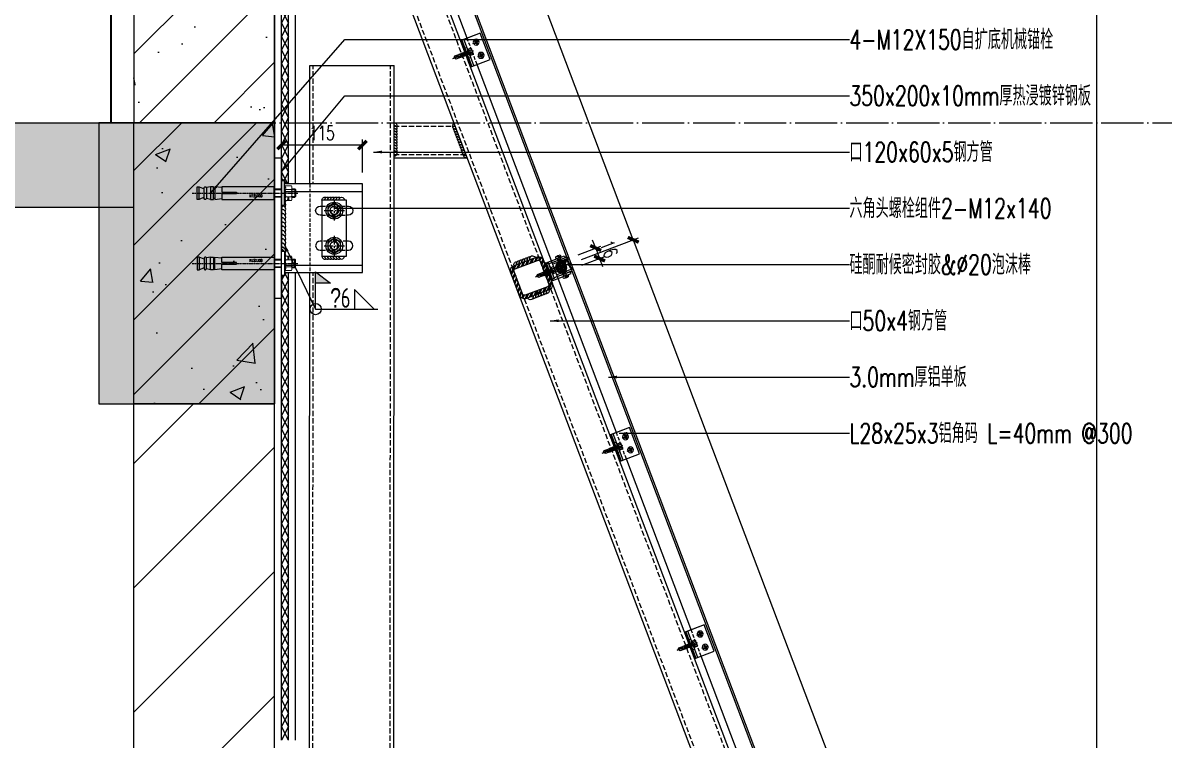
# Model space of a CAD drawing. Extents: x -202236 to 1002404, y -663931 to 1550022.
# Drawn here: x 10893 to 12516, y -355864 to -354844 of the extents above; entities that cross this region are included whole.
import ezdxf
from ezdxf.enums import TextEntityAlignment as Align
from ezdxf.xclip import XClip

# ---------------------------------------------------------------- set-up
doc = ezdxf.new("R2010")
doc.units = 0
for name, pattern in [('CENTER', [2, 1.25, -0.25, 0.25, -0.25]), ('DOTE', [2.42, 2, -0.2, 0.02, -0.2]), ('ZN-CENTER', [2, 1.25, -0.25, 0.25, -0.25]), ('ZN-DASH', [0.35, 0.25, -0.1])]:
    doc.linetypes.add(name, pattern=pattern)
for name, color, linetype in [('!ZN1-填充-8', 8, 'Continuous'), ('!ZN3-铝板幕墙-3', 3, 'Continuous'), ('!ZN4-焊缝-8', 8, 'Continuous'), ('!ZN4-辅助材料-1', 1, 'Continuous'), ('!ZN4-配件-11', 11, 'Continuous'), ('!ZN5-钢材投影-40', 40, 'Continuous'), ('!ZN5-钢材断面-2', 2, 'Continuous'), ('!ZN5-铝材投影-112', 112, 'Continuous'), ('!ZN6-虚线-8', 8, 'ZN-DASH'), ('!ZN6-轴线-1', 1, 'ZN-CENTER'), ('0-钢材投影', 40, 'Continuous'), ('11紧固件', 11, 'Continuous'), ('11配件', 11, 'Continuous'), ('20剖面图$0$PUB_HATCH', 8, 'Continuous'), ('40钢材投影', 40, 'Continuous'), ('A-AXIS-D', 1, 'Continuous'), ('A-AXIS-DOTE', 14, 'DOTE'), ('A-COLS', 6, 'Continuous'), ('A-HATCH-2', 251, 'Continuous'), ('AS-COLN', 6, 'Continuous'), ('AS-WALL', 40, 'Continuous'), ('DIM', 173, 'Continuous'), ('DOTE', 1, 'CENTER'), ('Fill', 8, 'Continuous'), ('PUB_HATCH', 8, 'Continuous'), ('TEXT', 7, 'Continuous'), ('五金配件', 11, 'Continuous'), ('焊缝', 8, 'Continuous')]:
    doc.layers.add(name, color=color, linetype=linetype)
doc.layers.add('@ZN-型材编号（非打印层）', color=8, linetype='Continuous', plot=False)
doc.layers.add('welding', color=1, linetype='Continuous', lineweight=18)
doc.styles.add('DHTEXT-1', font='ROMANS.shx', dxfattribs={"width": 0.7, "bigfont": 'CHINESE.shx'})
doc.styles.add('FS', font='simplex.shx', dxfattribs={"width": 0.7, "height": 5, "bigfont": 'TSSDCHN.SHX'})
doc.styles.add('HZ_TS_0.7', font='TSSDENG', dxfattribs={"width": 0.7, "bigfont": 'HZTXT'})
doc.dimstyles.new('ZN8', dxfattribs={"dimscale": 8, "dimtxt": 2.5, "dimasz": 1.5, "dimexe": 1, "dimexo": 2, "dimgap": 0.9, "dimtad": 1, "dimdec": 0, "dimdsep": 46, "dimtxsty": 'DHTEXT-1', "dimblk": 'ARCHTICK', "dimcen": 2.5, "dimclrd": 173, "dimclre": 173, "dimclrt": 7, "dimazin": 2, "dimtfac": 1, "dimtix": 1, "dimtmove": 2, "dimatfit": 3, "dimfxl": 0, "dimarcsym": 0})
pattern_1 = [(45, (104723.32, 294040.14), (-53.033009, 53.033009), []), (50, (104723.32, 294040.14), (215.17805, -18.82564), [22.5, -247.5]), (355, (104723.32, 294040.14), (-41.6254, 225.65764), [18, -198]), (100.4514, (104741.25, 294038.57), (173.55281, 206.83186), [19.12206, -210.34263]), (46.1842, (104723.32, 294100.14), (320.17231, -49.6557), [33.75, -371.25]), (96.6356, (104750, 294096), (280.3988, 292.23536), [28.6831, -315.5139]), (351.1842, (104723.32, 294100.14), (280.3986, 292.23558), [27, -297]), (21, (104753.32, 294085.14), (179.07212, -120.78567), [22.5, -247.5]), (326, (104753.32, 294085.14), (72.9946, 217.54501), [18, -198]), (71.4514, (104768.24, 294075.07), (252.06679, 96.75915), [19.12206, -210.34263]), (37.5, (104723.32, 294040.14), (3.647957, 99.868156), [0, -195.6, 0, -201, 0, -198.75]), (7.5, (104723.32, 294040.14), (78.92086, 118.323514), [0, -114.6, 0, -191.1, 0, -75.75]), (327.5, (104656.42, 294040.14), (160.14673, -6.766462), [0, -75, 0, -234, 0, -310.5]), (317.5, (104626.42, 294040.14), (174.95585, 30.031495), [0, -97.5, 0, -155.4, 0, -220.5])]

# ---------------------------------------------------------------- blocks, each defined once
blk = doc.blocks.new('99平面图例外参$0$$LinePat$夹层保温1')
at = {"color": 0}
for p, q in [((0, 0), (96, 0)), ((0, -50), (96, -50)), ((0, -100), (96, -50)), ((96, -100), (0, -50)), ((0, -100), (96, -100)), ((0, -150), (96, -150))]:
    blk.add_line(p, q, dxfattribs=at)
blk = doc.blocks.new('*U259')
at = {"linetype": 'ZN-DASH', "ltscale": 20}
blk.add_wipeout([(-115, -63), (0, -63), (0, 63), (-115, 63)], dxfattribs=at).dxf.layer = '!ZN6-虚线-8'
at = {"layer": '!ZN4-焊缝-8', "ltscale": 0.1}
h = blk.add_hatch(color=256, dxfattribs=at)
edge = h.paths.add_edge_path()
edge.add_line((-109, 63), (-115, 63))
edge.add_line((-115, 63), (-115, 69))
edge.add_arc((-115, 63), 6, 0, 90, ccw=False)
h = blk.add_hatch(color=256, dxfattribs=at)
edge = h.paths.add_edge_path()
edge.add_line((-109, -63), (-115, -63))
edge.add_line((-115, -63), (-115, -69))
edge.add_arc((-115, -63), 6, 270, 360)
for points in [[(-109, 63), (-115, 63), (-115, 69, -0.414214)], [(-109, -63), (-115, -63), (-115, -69, 0.414214)]]:
    blk.add_lwpolyline(points, format="xyb", close=True, dxfattribs=at)
at = {"layer": '!ZN4-焊缝-8', "color": 8, "ltscale": 20}
blk.add_lwpolyline([(-115, -63, 1), (-115, -51, -0.267949), (-109.8, -54, 0.57735), (-115, -45, -0.267949), (-109.8, -48, 0.57735), (-115, -39, -0.267949), (-109.8, -42, 0.57735), (-115, -33, -0.267949), (-109.8, -36, 0.57735), (-115, -27, -0.267949), (-109.8, -30, 0.57735), (-115, -21, -0.267949), (-109.8, -24, 0.57735), (-115, -15, -0.267949), (-109.8, -18, 0.57735), (-115, -9, -0.267949), (-109.8, -12, 0.57735), (-115, -3, -0.267949), (-109.8, -6, 0.57735), (-115, 3, -0.267949), (-109.8, 0, 0.57735), (-115, 9, -0.267949), (-109.8, 6, 0.57735), (-115, 15, -0.267949), (-109.8, 12, 0.57735), (-115, 21, -0.267949), (-109.8, 18, 0.57735), (-115, 27, -0.267949), (-109.8, 24, 0.57735), (-115, 33, -0.267949), (-109.8, 30, 0.57735), (-115, 39, -0.267949), (-109.8, 36, 0.57735), (-115, 45, -0.267949), (-109.8, 42, 0.57735), (-115, 51, -0.267949), (-109.8, 48, 0.57735), (-115, 57, -0.267949), (-109.8, 54, 0.57735), (-115, 63)], format="xyb", dxfattribs=at)
at = {"layer": '!ZN4-焊缝-8', "ltscale": 0.1}
for points in [[(-57.5, 40, -0.57735), (-51.5, 43.5, 0.267949), (-53.5, 40, -0.57735), (-47.5, 43.5, 0.267949), (-49.5, 40, -0.57735), (-43.5, 43.5, 0.267949), (-45.5, 40, -0.57735), (-39.5, 43.5, 0.267949), (-41.5, 40, -0.57735), (-35.5, 43.5, 0.267949), (-37.5, 40, -0.57735), (-31.5, 43.5, 0.267949), (-33.5, 40, -1), (-25.5, 40, -1)], [(-57.5, -40, 0.57735), (-51.5, -43.5, -0.267949), (-53.5, -40, 0.57735), (-47.5, -43.5, -0.267949), (-49.5, -40, 0.57735), (-43.5, -43.5, -0.267949), (-45.5, -40, 0.57735), (-39.5, -43.5, -0.267949), (-41.5, -40, 0.57735), (-35.5, -43.5, -0.267949), (-37.5, -40, 0.57735), (-31.5, -43.5, -0.267949), (-33.5, -40, 1), (-25.5, -40, 1)]]:
    blk.add_lwpolyline(points, format="xyb", dxfattribs=at)
at = {"layer": '!ZN4-配件-11', "linetype": 'ByBlock', "ltscale": 10}
for points in [[(-31, 30.2), (-40, 35.4), (-49, 30.2), (-49, 19.8), (-40, 14.6), (-31, 19.8)], [(-31, -19.8), (-40, -14.6), (-49, -19.8), (-49, -30.2), (-40, -35.4), (-31, -30.2)]]:
    blk.add_lwpolyline(points, close=True, dxfattribs=at)
for centre, radius in [((-40, 25), 12), ((-40, 25), 9), ((-40, 25), 6), ((-40, -25), 12), ((-40, -25), 9), ((-40, -25), 6)]:
    blk.add_circle(centre, radius, dxfattribs=at)
for centre in [(-40, 25), (-40, -25)]:
    blk.add_arc(centre, 5.19, 180, 90, dxfattribs=at)
at = {"layer": '!ZN5-钢材投影-40'}
for p, q in [((-115, 52.4), (0, 52.4)), ((-115, -52.4), (0, -52.4))]:
    blk.add_line(p, q, dxfattribs=at)
for points in [[(-115, -63), (0, -63), (0, 63), (-115, 63)], [(-57.5, -40), (-22.5, -40), (-22.5, 40), (-57.5, 40), (-57.5, -40)]]:
    blk.add_lwpolyline(points, close=True, dxfattribs=at)
for points in [[(-57.5, 18.5), (-60, 18.5, -1), (-60, 31.5), (-57.5, 31.5)], [(-22.5, 31.5), (-20, 31.5, -1), (-20, 18.5), (-22.5, 18.5)], [(-57.5, -18.5), (-60, -18.5, 1), (-60, -31.5), (-57.5, -31.5)], [(-22.5, -31.5), (-20, -31.5, 1), (-20, -18.5), (-22.5, -18.5)]]:
    blk.add_lwpolyline(points, format="xyb", dxfattribs=at)
at = {"layer": '!ZN6-虚线-8', "linetype": 'ZN-DASH', "ltscale": 20}
for p, q in [((-75, 63), (-75, -63)), ((-57.5, 31.5), (-22.5, 31.5)), ((-57.5, 18.5), (-22.5, 18.5)), ((-22.5, -18.5), (-57.5, -18.5)), ((-57.5, -31.5), (-22.5, -31.5))]:
    blk.add_line(p, q, dxfattribs=at)
at = {"layer": '!ZN6-轴线-1', "color": 1, "linetype": 'ZN-CENTER', "ltscale": 10}
for p, q in [((-40, 39.3), (-40, 10.7)), ((-54.3, 25), (-25.7, 25)), ((-40, -10.7), (-40, -39.3)), ((-54.3, -25), (-25.7, -25))]:
    blk.add_line(p, q, dxfattribs=at)
blk = doc.blocks.new('ZQM12X100')
at = {"layer": '11紧固件', "lineweight": 9, "ltscale": 2}
for p, q in [((-7.8, 14.8), (7.8, 14.8)), ((-9, -10.5), (-8.5, -10)), ((-8.5, -10), (8.5, -10)), ((9, -10.5), (8.5, -10))]:
    blk.add_line(p, q, dxfattribs=at)
for centre, radius, start, end in [((-7.8, 7.8), 7, 68.2132, 111.7868), ((0, -12.4), 27.2, 79.0073, 100.9927), ((7.8, 7.8), 7, 68.2132, 111.7868)]:
    blk.add_arc(centre, radius, start, end, dxfattribs=at)
at = {"layer": '11配件'}
for points in [[(9, -10.5), (-9, -10.5), (-9, -85), (-1, -85), (-1, -64), (1, -64), (1, -85), (9, -85), (9, -10.5)], [(-8, -85), (-9, -95), (9, -95), (8, -85)], [(-9, -101), (9, -101), (9, -97), (-9, -97), (-9, -101), (-8, -107)], [(-7.5, -97), (-7.5, -95)], [(7.5, -97), (7.5, -95)], [(9, -101), (8, -107), (9, -108), (9, -109), (8, -110), (-8, -110), (-9, -109), (-9, -108), (-8, -107), (8, -107)], [(6, -110), (9, -117), (9, -120), (-9, -120), (-9, -117), (-6, -110)], [(9, -117), (-9, -117)]]:
    blk.add_lwpolyline(points, dxfattribs=at)
at = {"layer": 'Fill'}
for p, q in [((-5, 14.8), (-5, 18.8)), ((5, 14.8), (5, 18.8))]:
    blk.add_line(p, q, dxfattribs=at)
at = {"layer": '五金配件'}
for p, q in [((-5, 19.8), (-6, 18.8)), ((-6, 18.8), (6, 18.8)), ((-6, 14.8), (-6, 18.8)), ((-5, 19.8), (5, 19.8)), ((5, 19.8), (6, 18.8)), ((6, 14.8), (6, 18.8))]:
    blk.add_line(p, q, dxfattribs=at)
at = {"layer": 'Defpoints', "color": 1, "style": 'DHTEXT-1', "width": 0.7}
blk.add_text('M12X100', height=3.5, rotation=90, dxfattribs=at).set_placement((5.8, -45.6))
blk.add_wipeout([(17.5, 0), (17.5, 4), (-17.5, 4), (-17.5, 0)]).dxf.layer = '40钢材投影'
at = {"layer": '11紧固件', "lineweight": 9, "ltscale": 2}
for p, q in [((-10.4, 4.5), (-10.4, 14.3)), ((-9.2, 4), (9.2, 4)), ((-7.8, 4), (7.8, 4)), ((-6, -10), (-6, 0)), ((-5.2, 4.5), (-5.2, 14.3)), ((5.2, 4.5), (5.2, 14.3)), ((6, -10), (6, 0)), ((10.4, 4.5), (10.4, 14.3))]:
    blk.add_line(p, q, dxfattribs=at)
for centre, radius, start, end in [((-7.8, 11), 7, 248.2132, 291.7868), ((0, 31.3), 27.2, 259.0073, 280.9927), ((7.8, 11), 7, 248.2132, 291.7868)]:
    blk.add_arc(centre, radius, start, end, dxfattribs=at)
at = {"layer": '40钢材投影'}
blk.add_lwpolyline([(17.5, 0), (17.5, 4), (-17.5, 4), (-17.5, 0)], close=True, dxfattribs=at)
at = {"layer": 'DOTE'}
blk.add_line((0, -127.1), (0, 23), dxfattribs=at)
at = {"layer": 'Fill'}
for p, q in [((-5, -10), (-5, 0)), ((5, -10), (5, 0))]:
    blk.add_line(p, q, dxfattribs=at)
at = {"layer": 'welding', "color": 8}
for points in [[(-17.5, 0.5, 0.414214), (-18, 0)], [(19, 0, 0.414214), (17.5, 1.5)], [(18.5, 0, 0.414214), (17.5, 1)], [(18, 0, 0.414214), (17.5, 0.5)]]:
    blk.add_lwpolyline(points, format="xyb", dxfattribs=at)
for centre, radius, start, end in [((-17, 0.1), 2.97, 99.0812, 181.3077), ((-17.5, 0), 2, 90, 180), ((-17.5, 0), 1.5, 90, 180), ((-17.5, 0), 1, 90, 180), ((17, 0.1), 2.97, 358.6923, 80.9188), ((17.5, 0), 2, 0, 90)]:
    blk.add_arc(centre, radius, start, end, dxfattribs=at)
at = {"layer": '11紧固件', "lineweight": 9, "ltscale": 2, "style": 'FS', "width": 0.8}
blk.add_text('M12', height=2, dxfattribs=at).set_placement((8.2, 9.6), align=Align.MIDDLE)
blk = doc.blocks.new('A$Cecfe689e')
at = {"layer": '11紧固件', "rotation": 270}
blk.add_blockref('ZQM12X100', (10, 50), dxfattribs=at)
at = {"layer": '0-钢材投影', "ltscale": 10}
blk.add_lwpolyline([(10, 100), (10, -100), (0, -100), (0, 100)], close=True, dxfattribs=at)
at = {"layer": '11紧固件', "xscale": -1, "rotation": 270}
blk.add_blockref('ZQM12X100', (10, -50), dxfattribs=at)
blk = doc.blocks.new('*U253')
at = {"color": 0, "linetype": 'ZN-CENTER', "ltscale": 3}
blk.add_line((24, 0), (-7.3, 0), dxfattribs=at)
at = {"ltscale": 10}
for p, q in [((-5.4, -3.5), (-5.4, 3.5)), ((-1, 4.6), (-4.9, 4.6)), ((-1, 2.3), (-4.9, 2.3)), ((-0.6, -5.1), (-0.6, 5.1)), ((-0.2, 5.5), (0, 4.8)), ((0, -4.8), (0, 4.8)), ((0, 2.1), (14.3, 2.1)), ((1.4, 2.7), (2.2, -2.7)), ((3.2, 2.7), (4, -2.7)), ((5, 2.7), (5.8, -2.7)), ((6.8, 2.7), (7.6, -2.7)), ((8.6, 2.7), (9.4, -2.7)), ((10.4, 2.7), (11.2, -2.7)), ((12.2, 2.7), (13, -2.7)), ((-1, -2.3), (-4.9, -2.3)), ((-1, -4.6), (-4.9, -4.6)), ((-0.2, -5.5), (0, -4.8)), ((14.3, -2.1), (0, -2.1))]:
    blk.add_line(p, q, dxfattribs=at)
for points in [[(1.8, -2.1), (1, 2.1), (1.4, 2.7), (1.8, 2.1), (2.6, -2.1), (2.2, -2.7)], [(3.6, -2.1), (2.8, 2.1), (3.2, 2.7), (3.6, 2.1), (4.4, -2.1), (4, -2.7)], [(5.4, -2.1), (4.6, 2.1), (5, 2.7), (5.4, 2.1), (6.2, -2.1), (5.8, -2.7)], [(7.2, -2.1), (6.4, 2.1), (6.8, 2.7), (7.2, 2.1), (8, -2.1), (7.6, -2.7)], [(9, -2.1), (8.2, 2.1), (8.6, 2.7), (9, 2.1), (9.8, -2.1), (9.4, -2.7)], [(10.8, -2.1), (10, 2.1), (10.4, 2.7), (10.8, 2.1), (11.6, -2.1), (11.2, -2.7)], [(12.6, -2.1), (11.8, 2.1), (12.2, 2.7), (12.6, 2.1), (13.4, -2.1), (13, -2.7)]]:
    blk.add_lwpolyline(points, close=True, dxfattribs=at)
for points in [[(14.3, -2.1, -0.414214), (14.4, -2.2), (14.4, -2.3), (20.2, -2.3), (22, -0.3), (22, 0.3), (20.2, 2.3), (14.4, 2.3), (14.4, 2.2, -0.414214), (14.3, 2.1)], [(16.5, -2.3), (16.4, -1.2), (15.8, -1.5, -0.530462), (15, -1.2), (14.8, 0.1, -0.651316), (15.5, 0.5), (16, 0.2), (16.8, 0.7), (22, -0.3, -0.201226), (20.2, 2.3)]]:
    blk.add_lwpolyline(points, format="xyb", dxfattribs=at)
for centre, radius, start, end in [((-3.9, 3.5), 1.58, 133.1736, 226.8264), ((0.1, 0), 5.58, 155.5673, 204.4327), ((0.1, 3.5), 1.58, 133.1736, 226.8264), ((4.1, 0), 5.58, 155.5673, 204.4327), ((7.5, -2.9), 11.3, 132.4922, 138.6064), ((-3.9, -3.5), 1.58, 133.1736, 226.8264), ((0.1, -3.5), 1.58, 133.1736, 226.8264), ((7.5, 2.9), 11.3, 221.3936, 227.5078)]:
    blk.add_arc(centre, radius, start, end, dxfattribs=at)
at = {"layer": 'Defpoints', "color": 0, "ltscale": 10, "style": 'DHTEXT-1', "width": 0.7}
blk.add_text('5.5', height=1, rotation=90, dxfattribs=at).set_placement((-2.5, -0.9), align=Align.CENTER)
blk = doc.blocks.new('*U255')
at = {"color": 0, "linetype": 'CENTER', "ltscale": 3}
for p, q in [((4.9, 0), (-4.9, 0)), ((0, 4.9), (0, -4.9))]:
    blk.add_line(p, q, dxfattribs=at)
at = {"linetype": 'ByBlock', "ltscale": 10}
for radius in [4.2, 2, 1.23]:
    blk.add_circle((0, 0), radius, dxfattribs=at)
blk = doc.blocks.new('*U201')
at = {"ltscale": 0.125}
blk.add_wipeout([(-20, 30), (20, 30), (20, 5), (-20, 5)], dxfattribs=at).dxf.layer = '!ZN6-虚线-8'
at = {"layer": '!ZN1-填充-8'}
h = blk.add_hatch(dxfattribs=at)
h.set_pattern_fill('NET3', color=256, scale=0.75, angle=180, style=0)
h.set_pattern_definition([(180, (-1731.706, 294.7402), (-3e-16, -2.38125), []), (240, (-1731.706, 294.7402), (2.062223, -1.190625), []), (300, (-1731.706, 294.7402), (2.062223, 1.190625), [])])
h.paths.add_polyline_path([(20, 0), (-20, 0), (-20, 2), (20, 2)])
at = {"layer": '!ZN5-铝材投影-112'}
blk.add_lwpolyline([(20, 2), (-20, 2), (-20, 30), (20, 30)], close=True, dxfattribs=at)
at = {"layer": '!ZN6-虚线-8', "color": 8, "linetype": 'ZN-DASH', "ltscale": 20}
blk.add_line((-20, 10), (20, 10), dxfattribs=at)
at = {"layer": '!ZN6-虚线-8', "linetype": 'ZN-DASH', "ltscale": 10}
for p, q in [((-7.5, 5), (-7.5, 2)), ((7.5, 5), (7.5, 2))]:
    blk.add_line(p, q, dxfattribs=at)
at = {"layer": '!ZN4-配件-11', "color": 1, "rotation": 270}
for name, p in [('*U255', (-10, 20)), ('*U255', (10, 20)), ('*U253', (0, 5))]:
    blk.add_blockref(name, p, dxfattribs=at)
at = {"ltscale": 0.25}
blk.add_wipeout([(20, 0), (20, 2), (-20, 2), (-20, 0)], dxfattribs=at).dxf.layer = '!ZN4-辅助材料-1'
at = {"layer": '!ZN4-辅助材料-1'}
blk.add_lwpolyline([(20, 0), (-20, 0), (-20, 2), (20, 2)], close=True, dxfattribs=at)
at = {"layer": '!ZN5-铝材投影-112', "ltscale": 0.25}
blk.add_line((-20, 5), (20, 5), dxfattribs=at)
blk = doc.blocks.new('铝板16mm胶缝')
at = {"layer": '!ZN1-填充-8'}
h = blk.add_hatch(dxfattribs=at)
h.set_pattern_fill('HONEY', color=256, scale=0.7, angle=-270, style=0)
h.set_pattern_definition([(90, (10097.3199, 185.0233), (-0.9623705, 1.666875), [1.11125, -2.2225]), (210, (10097.3199, 185.0233), (-0.962370845, -1.6668748), [1.11125, -2.2225]), (150, (10097.3199, 185.0233), (-1.924741345, 2e-07), [-2.2225, 1.11125])])
edge = h.paths.add_edge_path()
edge.add_ellipse((-8.5, 14.6), major_axis=(-8, 0), ratio=0.974793, start_angle=0, end_angle=360)
h = blk.add_hatch(dxfattribs=at)
h.set_pattern_fill('ANSI35', color=256, scale=0.5, angle=-270, style=0)
h.set_pattern_definition([(135, (0, 0), (-1.12253, -1.12253), []), (135, (0, 1.1225), (-1.12253, -1.12253), [1.984375, -0.396875, 0, -0.396875])])
edge = h.paths.add_edge_path()
edge.add_line((-0.5, 1.4), (-0.5, 14.6))
edge.add_line((-16.5, 1.4), (-16.5, 14.6))
edge.add_ellipse((-8.5, 14.6), major_axis=(-8, 0), ratio=0.974793, start_angle=0, end_angle=180)
edge.add_arc((-8.5, -14.4), 17.7, 63.1657, 116.8343)
at = {"layer": '!ZN4-辅助材料-1', "ltscale": 0.5}
blk.add_arc((-8.5, -14.4), 17.7, 63.1657, 116.8343, dxfattribs=at)
blk.add_ellipse((-8.5, 14.6), major_axis=(-8, 0), ratio=0.974793, dxfattribs=at)
at = {"layer": 'Defpoints', "ltscale": 0.5}
for p in [(-16.5, -0.6), (-8.5, -0.6), (-0.5, -0.6)]:
    blk.add_point(p, dxfattribs=at)
blk = doc.blocks.new('铝板连接件1(新规)')
at = {"layer": '!ZN1-填充-8'}
h = blk.add_hatch(dxfattribs=at)
h.set_pattern_fill('NET3', color=256, scale=0.4, angle=180, style=0)
h.set_pattern_definition([(180, (18968.597, 39999.0891), (-1e-15, -1.27), []), (240, (18968.597, 39999.0891), (1.099852263, -0.635), []), (300, (18968.597, 39999.0891), (1.099852263, 0.635), [])])
h.paths.add_polyline_path([(-13.5, 2), (-13.5, 0), (13.5, 0), (13.5, 2)])
at = {"layer": '!ZN4-辅助材料-1', "ltscale": 5}
blk.add_lwpolyline([(-13.5, 2), (-13.5, 0), (13.5, 0), (13.5, 2)], close=True, dxfattribs=at)
at = {"layer": '!ZN5-铝材投影-112'}
for points in [[(11.5, 2), (-13.5, 2), (-13.5, 30), (-10.5, 30), (-10.5, 5), (11.5, 5)], [(-11.5, 2), (13.5, 2), (13.5, 30), (10.5, 30), (10.5, 5), (-11.5, 5)]]:
    blk.add_lwpolyline(points, close=True, dxfattribs=at)
at = {"layer": '!ZN4-配件-11', "color": 1, "rotation": 270}
blk.add_blockref('*U253', (0, 5), dxfattribs=at)
blk = doc.blocks.new('*U196')
at = {"color": 0, "linetype": 'CENTER', "ltscale": 3}
blk.add_line((10, 0), (-2.5, 0), dxfattribs=at)
at = {"linetype": 'ByBlock', "lineweight": -2, "ltscale": 10}
for p, q in [((-1.2, -3), (-1.2, 3)), ((0, 4.2), (0, -4.2)), ((5.5, 2), (0, 2)), ((5.5, 2.5), (5.5, -2.5)), ((5.5, -2), (0, -2))]:
    blk.add_line(p, q, dxfattribs=at)
for centre, radius, start, end in [((4.4, 0), 5.96, 160.395, 199.605), ((0, 3), 1.2, 90, 180), ((7, 2.5), 1.5, 348.448, 180), ((16.2, 0), 8, 164.3308, 195.6692), ((6.2, 0), 2.67, 323.2266, 36.7843), ((0, -3), 1.2, 180, 270), ((7, -2.5), 1.5, 180, 11.552)]:
    blk.add_arc(centre, radius, start, end, dxfattribs=at)
at = {"layer": 'Defpoints', "color": 0, "ltscale": 10, "style": 'DHTEXT-1', "width": 0.7}
blk.add_text('D4', height=1, rotation=90, dxfattribs=at).set_placement((7.4, -1.8), align=Align.CENTER)
blk = doc.blocks.new('方管钢50x5')
at = {"layer": 'Fill'}
h = blk.add_hatch(dxfattribs=at)
h.set_pattern_fill('ANSI32', color=8, style=0)
h.set_pattern_definition([(45, (-86.957, -24.6963), (-3.3676, 3.3676), []), (45, (-84.712, -24.6963), (-3.3676, 3.3676), [])])
edge = h.paths.add_edge_path()
edge.add_line((-17, 25), (17, 25))
edge.add_arc((17, 17), 8, 0, 90, ccw=False)
edge.add_line((25, 17), (25, -17))
edge.add_arc((17, -17), 8, -90, 0, ccw=False)
edge.add_line((17, -25), (-17, -25))
edge.add_arc((-17, -17), 8, 180, 270, ccw=False)
edge.add_line((-25, -17), (-25, 17))
edge.add_arc((-17, 17), 8, 90, 180, ccw=False)
edge = h.paths.add_edge_path(flags=16)
edge.add_line((-17, 20), (17, 20))
edge.add_arc((17, 17), 3, 0, 90, ccw=False)
edge.add_line((20, 17), (20, -17))
edge.add_arc((17, -17), 3, -90, 0, ccw=False)
edge.add_line((17, -20), (-17, -20))
edge.add_arc((-17, -17), 3, 180, 270, ccw=False)
edge.add_line((-20, -17), (-20, 17))
edge.add_arc((-17, 17), 3, 90, 180, ccw=False)
for points in [[(-17, 25), (17, 25, -0.414214), (25, 17), (25, -17, -0.414214), (17, -25), (-17, -25, -0.414214), (-25, -17), (-25, 17, -0.414214)], [(-17, 20), (17, 20, -0.414214), (20, 17), (20, -17, -0.414214), (17, -20), (-17, -20, -0.414214), (-20, -17), (-20, 17, -0.414214)]]:
    blk.add_lwpolyline(points, format="xyb", close=True)
at = {"layer": '@ZN-型材编号（非打印层）', "style": 'DHTEXT-1', "width": 0.7}
blk.add_text('50x5', height=2, dxfattribs=at).set_placement((-0.5, -23), align=Align.MIDDLE_CENTER)
blk = doc.blocks.new('*U254')
at = {"layer": '!ZN5-钢材断面-2'}
blk.add_blockref('方管钢50x5', (0, 0), dxfattribs=at)
blk = doc.blocks.new('_FZH')
blk.add_lwpolyline([(-0.5, -0.5), (0.5, -0.5), (0.5, 0.5), (-0.5, 0.5)], close=True)
at = {"layer": 'PUB_HATCH'}
blk.add_solid([(-0.5, -0.5), (0.5, -0.5), (-0.5, 0.5), (0.5, 0.5)], dxfattribs=at)
blk = doc.blocks.new('20250913160558')
at = {"layer": '20剖面图$0$PUB_HATCH'}
h = blk.add_hatch(dxfattribs=at)
h.set_pattern_fill('钢筋混凝土', color=256, scale=30, style=0)
h.set_pattern_definition(pattern_1)
h.paths.add_polyline_path([(9350, -1230), (9550, -1230), (9550, -780), (9350, -780)])
h = blk.add_hatch(dxfattribs=at)
h.set_pattern_fill('钢筋混凝土', color=256, scale=30, style=0)
h.set_pattern_definition(pattern_1)
h.paths.add_polyline_path([(4150, -1230), (4150, -1350), (9350, -1350), (9350, -1230)])
h = blk.add_hatch(dxfattribs=at)
h.set_pattern_fill('钢筋混凝土', color=256, scale=30, style=0)
h.set_pattern_definition([(45, (114223.32, 294040.14), (-53.033009, 53.033009), []), (50, (114223.32, 294040.14), (215.17805, -18.82564), [22.5, -247.5]), (355, (114223.32, 294040.14), (-41.6254, 225.65764), [18, -198]), (100.4514, (114241.25, 294038.57), (173.55281, 206.83186), [19.12206, -210.34263]), (46.1842, (114223.32, 294100.14), (320.17231, -49.6557), [33.75, -371.25]), (96.6356, (114250, 294096), (280.3988, 292.23536), [28.6831, -315.5139]), (351.1842, (114223.32, 294100.14), (280.3986, 292.23558), [27, -297]), (21, (114253.32, 294085.14), (179.07212, -120.78567), [22.5, -247.5]), (326, (114253.32, 294085.14), (72.9946, 217.54501), [18, -198]), (71.4514, (114268.24, 294075.07), (252.06679, 96.75915), [19.12206, -210.34263]), (37.5, (114223.32, 294040.14), (3.647957, 99.868156), [0, -195.6, 0, -201, 0, -198.75]), (7.5, (114223.32, 294040.14), (78.92086, 118.323514), [0, -114.6, 0, -191.1, 0, -75.75]), (327.5, (114156.42, 294040.14), (160.14673, -6.766462), [0, -75, 0, -234, 0, -310.5]), (317.5, (114126.42, 294040.14), (174.95585, 30.031495), [0, -97.5, 0, -155.4, 0, -220.5])])
h.paths.add_polyline_path([(9350, -1630), (9550, -1630), (9550, -1230), (9350, -1230)])
at = {"layer": 'PUB_HATCH'}
h = blk.add_hatch(dxfattribs=at)
h.set_pattern_fill('普通砖', color=256, scale=50, style=0)
h.set_pattern_definition([(45, (2343460, -521977.7), (-88.388383, 88.388383), [])])
h.paths.add_polyline_path([(9550, -4880), (9550, -1630), (9350, -1630), (9350, -4880)])
h = blk.add_hatch(dxfattribs=at)
h.set_pattern_fill('普通砖', color=256, scale=50, style=0)
h.set_pattern_definition([(45, (2343460, -521977.7), (-88.388383, 88.388383), [])])
h.paths.add_polyline_path([(9550, -4880), (9550, -1630), (9450, -1630), (9450, -4880)])
at = {"layer": '!ZN3-铝板幕墙-3'}
for p, q in [((9944.8, -1429), (9965.4, -1421.2)), ((9967.2, -1423.2), (9945.7, -1431.4)), ((9945.7, -1431.4), (9944.8, -1429)), ((9972.9, -1438.2), (9951.4, -1446.3)), ((9952.3, -1448.7), (9972.9, -1440.9)), ((9951.4, -1446.3), (9952.3, -1448.7))]:
    blk.add_line(p, q, dxfattribs=at)
for centre, radius, start, end in [((9965.2, -1420.8), 0.5, 290.7738, 20.7738), ((9966.5, -1421.4), 2, 290.7738, 20.7738), ((9973.6, -1440.1), 2, 20.7738, 110.7738), ((9973, -1441.3), 0.5, 20.7738, 110.7738)]:
    blk.add_arc(centre, radius, start, end, dxfattribs=at)
at = {"layer": '!ZN5-钢材投影-40'}
for p, q in [((9598.1, -5185), (9600, -1148.7)), ((9600, -1148.7), (9720, -1148.7)), ((9718.1, -5185), (9720, -1148.7))]:
    blk.add_line(p, q, dxfattribs=at)
at = {"layer": '!ZN5-钢材投影-40', "ltscale": 800}
for p, q in [((9720, -1230), (9805.3, -1230)), ((9720, -1280), (9824.2, -1280))]:
    blk.add_line(p, q, dxfattribs=at)
at = {"layer": '!ZN6-虚线-8', "ltscale": 30}
for p, q in [((9603.1, -5185), (9605, -1148.7)), ((9713.1, -5185), (9715, -1148.7)), ((9720, -1235), (9807.2, -1235)), ((9720, -1275), (9822.3, -1275))]:
    blk.add_line(p, q, dxfattribs=at)
at = {"color": 4, "linetype": 'ZN-DASH', "ltscale": 30, "const_width": 3}
blk.add_lwpolyline([(9317.2, -852.1), (9317.2, -1230)], dxfattribs=at)
at = {"layer": '20剖面图$0$PUB_HATCH'}
for p, q in [((9550, -1230), (9300, -1230)), ((9550, -1630), (9550, -1230))]:
    blk.add_line(p, q, dxfattribs=at)
at = {"layer": 'AS-COLN'}
for p, q in [((9350, -780), (9350, -1230)), ((9550, -780), (9550, -1230)), ((4150, -1230), (9350, -1230)), ((4150, -1350), (9350, -1350))]:
    blk.add_line(p, q, dxfattribs=at)
blk.add_lwpolyline([(9350, -1230), (9550, -1230), (9550, -1630), (9350, -1630)], close=True, dxfattribs=at)
at = {"layer": 'AS-WALL'}
for p, q in [((9350, -4880), (9350, -1630)), ((9550, -4880), (9550, -1630)), ((9550, -4880), (9550, -1630))]:
    blk.add_line(p, q, dxfattribs=at)
at = {"layer": '焊缝', "ltscale": 800}
for points in [[(9720, -1230, -0.57735), (9723.5, -1236, 0.267949), (9720, -1234, -0.57735), (9723.5, -1240, 0.267949), (9720, -1238, -0.57735), (9723.5, -1244, 0.267949), (9720, -1242, -0.57735), (9723.5, -1248, 0.267949), (9720, -1246, -0.57735), (9723.5, -1252, 0.267949), (9720, -1250, -0.57735), (9723.5, -1256, 0.267949), (9720, -1254, -0.57735), (9723.5, -1260, 0.267949), (9720, -1258, -0.57735), (9723.5, -1264, 0.267949), (9720, -1262, -0.57735), (9723.5, -1268, 0.267949), (9720, -1266, -0.57735), (9723.5, -1272, 0.267949), (9720, -1270, -1), (9720, -1278, -1)], [(9824.2, -1280, -0.57735), (9818.9, -1275.6, 0.267949), (9822.8, -1276.3, -0.57735), (9817.4, -1271.9, 0.267949), (9821.4, -1272.5, -0.57735), (9816, -1268.1, 0.267949), (9820, -1268.8, -0.57735), (9814.6, -1264.4, 0.267949), (9818.6, -1265, -0.57735), (9813.2, -1260.7, 0.267949), (9817.1, -1261.3, -0.57735), (9811.8, -1256.9, 0.267949), (9815.7, -1257.6, -0.57735), (9810.4, -1253.2, 0.267949), (9814.3, -1253.8, -0.57735), (9808.9, -1249.4, 0.267949), (9812.9, -1250.1, -0.57735), (9807.5, -1245.7, 0.267949), (9811.5, -1246.3, -0.57735), (9806.1, -1241.9, 0.267949), (9810.1, -1242.6, -0.57735), (9804.7, -1238.2, 0.267949), (9808.6, -1238.9, -1), (9805.8, -1231.4, -1)], [(9890.8, -1433.2, -0.57735), (9895.1, -1427.8, 0.267949), (9894.5, -1431.8, -0.57735), (9898.9, -1426.4, 0.267949), (9898.2, -1430.3, -0.57735), (9902.6, -1425, 0.267949), (9902, -1428.9, -0.57735), (9906.4, -1423.6, 0.267949), (9905.7, -1427.5, -0.57735), (9910.1, -1422.1, 0.267949), (9909.5, -1426.1, -0.57735), (9913.8, -1420.7, 0.267949), (9913.2, -1424.7, -1), (9920.7, -1421.8, -1)], [(9940.3, -1467.9, -0.57735), (9935.9, -1473.3, 0.267949), (9936.5, -1469.3, -0.57735), (9932.1, -1474.7, 0.267949), (9932.8, -1470.7, -0.57735), (9928.4, -1476.1, 0.267949), (9929, -1472.1, -0.57735), (9924.7, -1477.5, 0.267949), (9925.3, -1473.6, -0.57735), (9920.9, -1478.9, 0.267949), (9921.6, -1475, -0.57735), (9917.2, -1480.3, 0.267949), (9917.8, -1476.4, -1), (9910.3, -1479.2, -1)]]:
    blk.add_lwpolyline(points, format="xyb", dxfattribs=at)
at = {"layer": '!ZN4-辅助材料-1', "xscale": -1, "rotation": 110.7737753479524}
blk.add_blockref('铝板16mm胶缝', (9974.4, -1438.2), dxfattribs=at)
at = {"layer": '!ZN4-配件-11', "rotation": 20.74407423337925}
blk.add_blockref('*U254', (9915.5, -1450.5), dxfattribs=at)
at = {"layer": '!ZN4-配件-11', "xscale": -1, "rotation": 290.7737753479524}
blk.add_blockref('铝板连接件1(新规)', (9939.2, -1442.4), dxfattribs=at)
at = {"layer": '!ZN4-配件-11', "color": 1, "rotation": 110.7737753479525}
blk.add_blockref('*U196', (9956, -1427.5), dxfattribs=at)
at = {"layer": '!ZN4-配件-11', "color": 1, "xscale": -1, "rotation": 110.7737753479524}
blk.add_blockref('*U196', (9961.7, -1442.4), dxfattribs=at)
at = {"layer": 'A-COLS', "xscale": 400.0000000000007, "yscale": 250.0000000000003, "zscale": 250, "rotation": 90}
blk.add_blockref('_FZH', (9425, -1430), dxfattribs=at)
at = {"layer": 'A-HATCH-2', "xscale": 0.2004977875711166, "yscale": 0.2000000000000005, "zscale": 0.2, "rotation": 90}
for p in [(9550, -1088), (9550, -1107.2), (9550, -1126.5), (9550, -1145.7), (9550, -1165), (9550, -1184.2), (9550, -1203.5), (9550, -1222.7), (9550, -1241.9), (9550, -1261.2), (9550, -1280.4), (9550, -1299.7), (9550, -1318.9), (9550, -1338.2), (9550, -1357.4), (9550, -1376.7), (9550, -1395.9), (9550, -1415.2), (9550, -1434.4), (9550, -1453.7), (9550, -1472.9), (9550, -1492.2), (9550, -1511.4), (9550, -1530.7), (9550, -1549.9), (9550, -1569.2), (9550, -1588.4), (9550, -1607.7), (9550, -1626.9), (9550, -1646.2), (9550, -1665.4), (9550, -1684.6), (9550, -1703.9), (9550, -1723.1), (9550, -1742.4), (9550, -1761.6), (9550, -1780.9), (9550, -1800.1), (9550, -1819.4), (9550, -1838.6), (9550, -1857.9), (9550, -1877.1), (9550, -1896.4), (9550, -1915.6), (9550, -1934.9), (9550, -1954.1), (9550, -1973.4), (9550, -1992.6), (9550, -2011.9), (9550, -2031.1), (9550, -2050.4), (9550, -2069.6), (9550, -2088.8), (9550, -2108.1)]:
    blk.add_blockref('99平面图例外参$0$$LinePat$夹层保温1', p, dxfattribs=at)
at = {"ltscale": 20}
blk.add_blockref('*U259', (9675, -1380), dxfattribs=at)
at = {"layer": '!ZN5-钢材投影-40'}
blk.add_line((10575.2, -3121.5), (9629.1, -623.7), dxfattribs=at)
at = {"layer": '!ZN6-虚线-8', "ltscale": 30}
blk.add_line((10570.5, -3123.3), (9624.4, -625.3), dxfattribs=at)
at = {"layer": '!ZN6-虚线-8', "ltscale": 800}
blk.add_blockref('A$Cecfe689e', (9550, -1380), dxfattribs=at)
at = {"layer": '!ZN3-铝板幕墙-3'}
for points in [[(10650.1, -3320.6, 0.09075), (10607.8, -3108.8), (9650, -580), (9250, -712.1), (9250, -852.1)], [(10647.6, -3319.5, 0.090277), (10605.5, -3109.7), (9648.5, -583.1), (9252.5, -713.9), (9252.5, -852.1)], [(10625.1, -3322.3, 0.091405), (10584.5, -3117.9), (9635.1, -611.2), (9275, -730.2), (9275, -827.1)]]:
    blk.add_lwpolyline(points, format="xyb", dxfattribs=at)
at = {"layer": '!ZN5-钢材投影-40'}
blk.add_line((10528.5, -3139.6), (9581.6, -639.4), dxfattribs=at)
at = {"layer": '!ZN6-虚线-8', "ltscale": 30}
blk.add_line((10533.2, -3137.8), (9586.4, -637.9), dxfattribs=at)
at = {"xscale": -0.9999999999999991, "rotation": 290.744074233435}
for p in [(9821.6, -1131.9), (10034.1, -1693), (10140.4, -1973.5)]:
    blk.add_blockref('*U201', p, dxfattribs=at)
blk = doc.blocks.new('_ArchTick')
at = {"color": 0, "linetype": 'ByBlock', "const_width": 0.4}
blk.add_lwpolyline([(-0.5, -0.5), (0.5, 0.5)], dxfattribs=at)
blk = doc.blocks.new('*D646')
at = {"layer": 'Defpoints', "color": 0, "ltscale": 80, "transparency": 16777216}
for p in [(11439.3, -354302.5), (11350.8, -354336), (11672.8, -355186)]:
    blk.add_point(p, dxfattribs=at)
at = {"layer": 'DIM', "color": 173, "linetype": 'ByBlock', "lineweight": -2, "ltscale": 80, "transparency": 16777216}
for p, q in [((11365.8, -354330.3), (11446.7, -354299.7)), ((11761.2, -355152.5), (11439.3, -354302.5)), ((11687.7, -355180.3), (11768.7, -355149.7))]:
    blk.add_line(p, q, dxfattribs=at)
at = {"layer": 'DIM', "color": 173, "lineweight": -2, "ltscale": 80, "transparency": 16777216, "xscale": 12, "yscale": 12, "zscale": 12}
for p, rotation in [((11439.3, -354302.5), 110.7440742334085), ((11761.2, -355152.5), 290.7440742334085)]:
    blk.add_blockref('_ArchTick', p, dxfattribs=dict(at, rotation=rotation))
at = {"layer": 'DIM', "color": 7, "ltscale": 80, "transparency": 16777216, "insert": (11616.3, -354721.4), "char_height": 20, "attachment_point": 5, "rotation": 290.7441, "style": 'DHTEXT-1'}
blk.add_mtext('909', dxfattribs=at)
blk = doc.blocks.new('*D647')
at = {"layer": 'Defpoints', "color": 0, "ltscale": 80, "transparency": 16777216}
for p in [(11672.8, -355186), (12407.8, -356859.8), (12319.4, -356893.3)]:
    blk.add_point(p, dxfattribs=at)
at = {"layer": 'DIM', "color": 173, "linetype": 'ByBlock', "lineweight": -2, "ltscale": 80, "transparency": 16777216}
for p, q in [((11687.7, -355180.3), (11768.7, -355149.7)), ((11761.2, -355152.5), (12407.8, -356859.8)), ((12334.4, -356887.6), (12415.3, -356857))]:
    blk.add_line(p, q, dxfattribs=at)
at = {"layer": 'DIM', "color": 173, "lineweight": -2, "ltscale": 80, "transparency": 16777216, "xscale": 12, "yscale": 12, "zscale": 12}
for p, rotation in [((11761.2, -355152.5), 110.7440742334085), ((12407.8, -356859.8), 290.7440742334085)]:
    blk.add_blockref('_ArchTick', p, dxfattribs=dict(at, rotation=rotation))
at = {"layer": 'DIM', "color": 7, "ltscale": 80, "transparency": 16777216, "insert": (12100.6, -356000.1), "char_height": 20, "attachment_point": 5, "rotation": 290.7441, "style": 'DHTEXT-1'}
blk.add_mtext('1826', dxfattribs=at)
blk = doc.blocks.new('*D648')
at = {"layer": 'Defpoints', "color": 0, "ltscale": 80, "transparency": 16777216}
for p in [(11667.6, -355179.4), (11713.3, -355179.2), (11673.3, -355194.4)]:
    blk.add_point(p, dxfattribs=at)
at = {"layer": 'DIM', "color": 173, "linetype": 'ByBlock', "lineweight": -2, "ltscale": 80, "transparency": 16777216}
for p, q in [((11707.7, -355164.2), (11703.4, -355153)), ((11682.6, -355173.7), (11715.2, -355161.4)), ((11707.7, -355164.2), (11713.3, -355179.2)), ((11688.2, -355188.7), (11720.8, -355176.3)), ((11713.3, -355179.2), (11717.6, -355190.4))]:
    blk.add_line(p, q, dxfattribs=at)
at = {"layer": 'DIM', "color": 173, "lineweight": -2, "ltscale": 80, "transparency": 16777216, "xscale": 12, "yscale": 12, "zscale": 12}
for p, rotation in [((11707.7, -355164.2), 290.7737753478456), ((11713.3, -355179.2), 110.7737753478456)]:
    blk.add_blockref('_ArchTick', p, dxfattribs=dict(at, rotation=rotation))
at = {"layer": 'DIM', "color": 7, "ltscale": 80, "transparency": 16777216, "insert": (11726.6, -355165.6), "char_height": 20, "attachment_point": 5, "rotation": 290.7738, "style": 'DHTEXT-1'}
blk.add_mtext('16', dxfattribs=at)
blk = doc.blocks.new('*U148')
blk.add_hatch(color=8).paths.add_polyline_path([(0, 6.63), (2.63, 4.63), (0, 4.63)])
for p, q in [((0, 0), (0, 6.63)), ((0, 6.63), (2.63, 4.63)), ((2.63, 4.63), (0, 4.63)), ((6.91, 3.5), (10.41, 0)), ((6.91, 3.5), (6.91, 0))]:
    blk.add_line(p, q)
at = {"ltscale": 30}
blk.add_line((0, 0), (11.07, 0), dxfattribs=at)
blk.add_circle((0, 0), 1, dxfattribs=at)
at = {"color": 7, "style": 'HZ_TS_0.7', "width": 0.7, "flags": 8}
for tag, p in [('围焊', (1.82, 1.98)), ('HF', (4.39, 1.98))]:
    blk.add_attdef(tag, text='', height=3.5, dxfattribs=at).set_placement(p, align=Align.MIDDLE_CENTER)
blk = doc.blocks.new('*D651')
at = {"layer": 'Defpoints', "color": 0, "ltscale": 80, "transparency": 16777216}
for p in [(11260.8, -355017.8), (11260.8, -355073), (11375.8, -355073)]:
    blk.add_point(p, dxfattribs=at)
at = {"layer": 'DIM', "color": 173, "linetype": 'ByBlock', "lineweight": -2, "ltscale": 80, "transparency": 16777216}
for p, q in [((11260.8, -355057), (11260.8, -355009.8)), ((11375.8, -355057), (11375.8, -355009.8)), ((11375.8, -355017.8), (11260.8, -355017.8))]:
    blk.add_line(p, q, dxfattribs=at)
at = {"layer": 'DIM', "color": 173, "lineweight": -2, "ltscale": 80, "transparency": 16777216, "xscale": 12, "yscale": 12, "zscale": 12, "rotation": 180}
blk.add_blockref('_ArchTick', (11260.8, -355017.8), dxfattribs=at)
at = {"layer": 'DIM', "color": 173, "lineweight": -2, "ltscale": 80, "transparency": 16777216, "xscale": 12, "yscale": 12, "zscale": 12}
blk.add_blockref('_ArchTick', (11375.8, -355017.8), dxfattribs=at)
at = {"layer": 'DIM', "color": 7, "ltscale": 80, "transparency": 16777216, "insert": (11318.3, -355000.6), "char_height": 20, "attachment_point": 5, "style": 'DHTEXT-1'}
blk.add_mtext('115', dxfattribs=at)

msp = doc.modelspace()

# ---------------------------------------------------------------- block references
at = {"layer": 'A-AXIS-D', "ltscale": 800}
ref = msp.add_blockref('20250913160558', (1700.84, -353756), dxfattribs=at)
XClip(ref).set_block_clipping_path([(8765.6190988926, -3442.6401154698), (10719.6393182231, -536.5924199195)])

# ---------------------------------------------------------------- next in the draw order: linework, layer by layer
at = {"layer": 'A-AXIS-DOTE', "ltscale": 30}
msp.add_line((10394.26, -354986), (13286.35, -354986), dxfattribs=at)

# ---------------------------------------------------------------- next in the draw order: block references
at = {"layer": 'DIM', "color": 7}
ref = msp.add_blockref('*U148', (11309.33, -355251.08), dxfattribs=dict(at, xscale=8, yscale=8, zscale=8))
ref.add_attrib('HF', '%%1376', dxfattribs={"layer": '0', "color": 7, "height": 28, "style": 'HZ_TS_0.7', "width": 0.7}).set_placement((11344.45, -355235.22), align=Align.MIDDLE_CENTER)

# ---------------------------------------------------------------- next in the draw order: texts
at = {"layer": 'TEXT', "ltscale": 80, "style": 'DHTEXT-1', "width": 0.7}
for s, p in [('4-M12X150自扩底机械锚栓', (12068.7, -354867.7)), ('350x200x10mm厚热浸镀锌钢板', (12068.7, -354947.7)), ('口120x60x5钢方管', (12068.7, -355027.7)), ('六角头螺栓组件2-M12x140', (12068.7, -355107.7)), ('硅酮耐候密封胶&%%C20泡沫棒', (12068.7, -355187.7)), ('口50x4钢方管', (12068.7, -355267.7)), ('3.0mm厚铝单板', (12068.7, -355347.7)), ('L28x25x3铝角码 L=40mm @300', (12068.7, -355427.7))]:
    msp.add_text(s, height=28, dxfattribs=at).set_placement(p, align=Align.MIDDLE_LEFT)

# ---------------------------------------------------------------- next in the draw order: dimensions: what is measured, and where the dimension line sits
at = {"layer": 'DIM', "ltscale": 80}
for p1, p2, distance, picture, middle in [((11672.78, -355186), (11350.84, -354336), -94.54, '*D646', (11616.31, -354721.43)), ((11667.6, -355179.41), (11673.27, -355194.37), 42.86, '*D648', (11726.59, -355165.59)), ((11672.78, -355186), (12319.41, -356893.31), 94.54, '*D647', (12100.59, -356000.08))]:
    dim = msp.add_aligned_dim(p1=p1, p2=p2, distance=distance, dimstyle='ZN8', dxfattribs=at)
    dim.commit()
    dim.dimension.update_dxf_attribs({"geometry": picture, "text_midpoint": middle})
dim = msp.add_linear_dim(base=(11260.84, -355017.76), p1=(11375.84, -355073), p2=(11260.84, -355073), dimstyle='ZN8', dxfattribs=at)
dim.commit()
dim.dimension.update_dxf_attribs({"geometry": '*D651', "text_midpoint": (11318.34, -355000.56)})

# ---------------------------------------------------------------- next in the draw order: leaders
at = {"layer": 'DIM'}
for points in [[(11159.84, -355086), (11350.91, -354867.7), (12068.7, -354867.7)], [(11260.84, -355055.69), (11350.91, -354947.7), (12068.7, -354947.7)], [(11391.64, -355027.7), (11905, -355027.7), (12068.7, -355027.7)], [(11336.2, -355107.7), (11905, -355107.7), (12068.7, -355107.7)], [(11662.23, -355187.7), (11905, -355187.7), (12068.7, -355187.7)], [(11643.12, -355267.7), (11905, -355267.7), (12068.7, -355267.7)], [(11726.18, -355347.7), (11905, -355347.7), (12068.7, -355347.7)], [(11740.97, -355427.7), (11905, -355427.7), (12068.7, -355427.7)]]:
    msp.add_leader(points, dimstyle='ZN8', dxfattribs=at)
at = {"layer": 'DIM', "color": 7}
msp.add_leader([(11263.84, -355157.81), (11309.33, -355251.08)], dimstyle='ZN8', dxfattribs=at)

doc.saveas('drawing.dxf')
